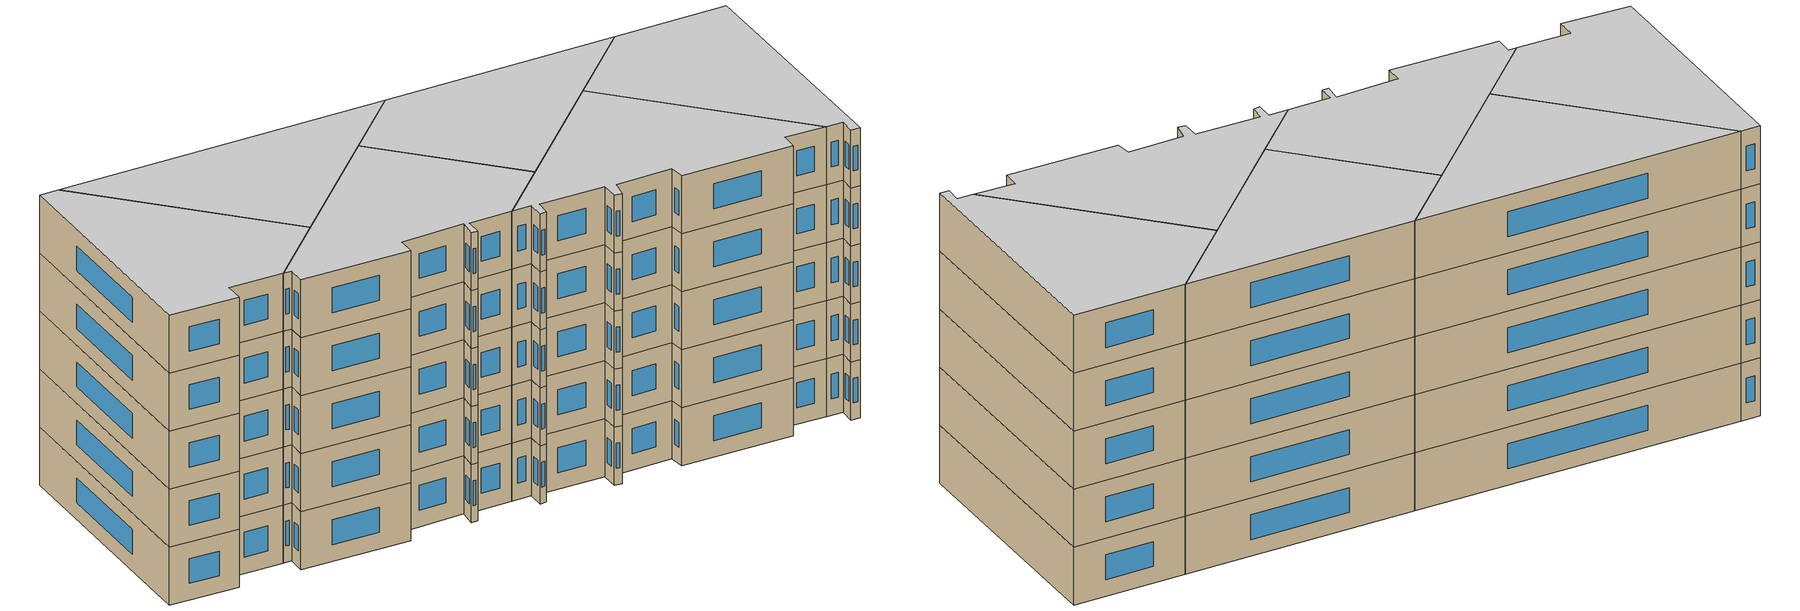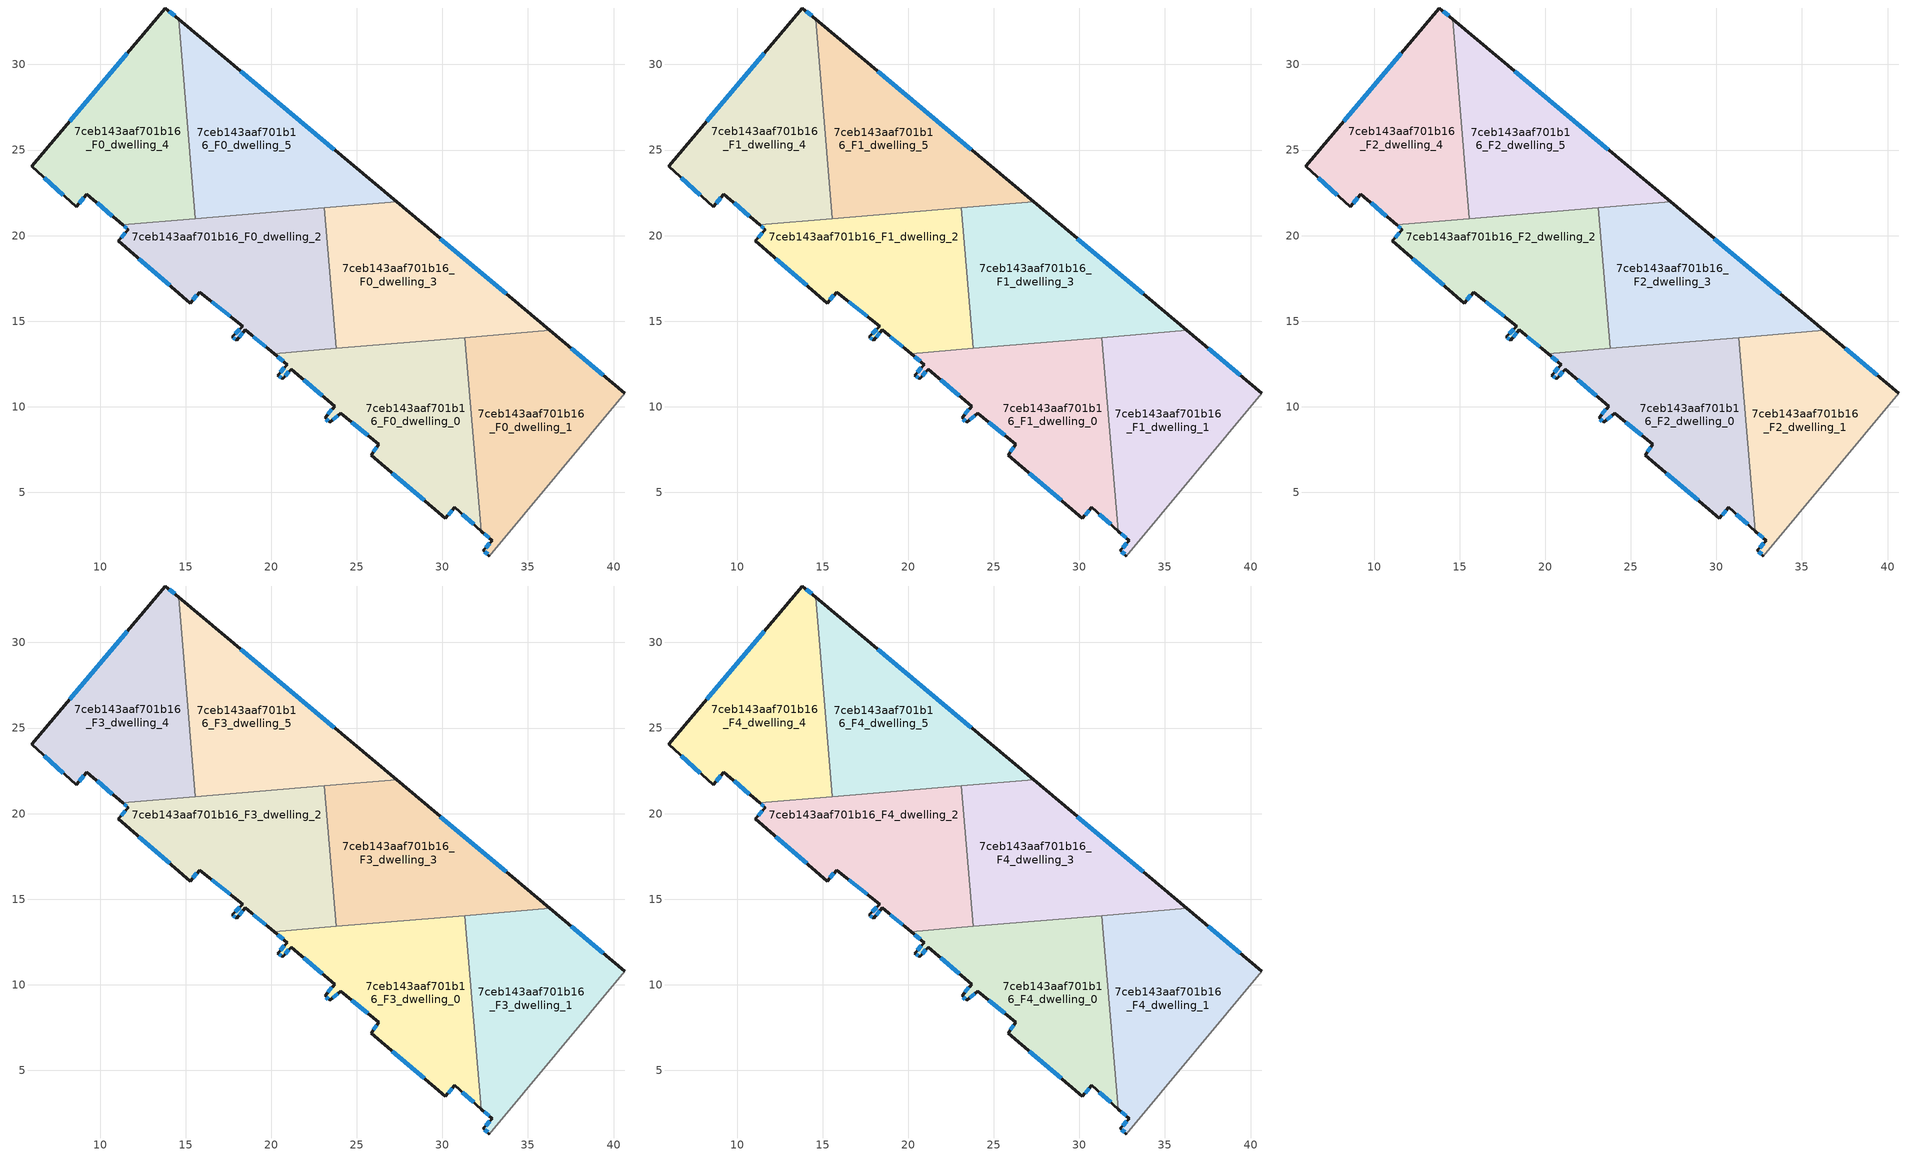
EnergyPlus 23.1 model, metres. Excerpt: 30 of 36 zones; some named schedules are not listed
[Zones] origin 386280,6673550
7ceb143aaf701b16_F0_dwelling_0
 floor ground (EU_floor_Construction): 31.32,14.05 32.27,2.75 30.73,4.13 30.17,3.5 25.85,7.18 26.27,7.82 24.07,9.62 23.42,9.09 23.15,9.36 23.7,10.04 21.18,12.19 20.68,11.65 20.37,11.84 20.93,12.47 20.16,13.1 z0
 wall outside (EU_wall_Construction): 20.16,13.1 20.93,12.47 20.37,11.84 20.68,11.65 21.18,12.19 23.7,10.04 23.15,9.36 23.42,9.09 24.07,9.62 26.27,7.82 25.85,7.18 30.17,3.5 30.73,4.13 32.27,2.75 z0:3
 wall to 7ceb143aaf701b16_F0_dwelling_1 (EU_wall_Construction): 32.27,2.75 31.32,14.05 z0:3
 wall to 7ceb143aaf701b16_F0_dwelling_3 (EU_wall_Construction): 31.32,14.05 23.8,13.41 z0:3
 wall to 7ceb143aaf701b16_F0_dwelling_2 (EU_wall_Construction): 23.8,13.41 20.16,13.1 z0:3
 window (EU_Window_Construction): 26.15,7.63 25.97,7.36 / 24.7,9.11 25.64,8.33 / 23.6,9.24 23.88,9.47 / 23.22,9.28 23.34,9.17 / 23.54,9.85 23.3,9.56 / 21.9,11.58 22.98,10.66 / 20.82,11.81 21.04,12.04 / 20.46,11.78 20.59,11.7 / 20.77,12.29 20.53,12.02 / 20.38,12.92 20.71,12.65 / 31.17,3.73 31.83,3.14 / 30.33,3.68 30.57,3.95 / 27.08,6.13 28.94,4.55 z0.86:2.14
7ceb143aaf701b16_F0_dwelling_1
 floor ground (EU_floor_Construction): 40.66,10.8 32.73,1.29 32.39,1.61 32.9,2.18 32.27,2.75 31.32,14.05 36.28,14.47 z0
 wall outside (EU_wall_Construction): 40.66,10.8 36.28,14.47 / 32.27,2.75 32.9,2.18 32.39,1.61 32.73,1.29 z0:3
 wall adiabatic (EU_wall_Construction): 32.73,1.29 40.66,10.8 z0:3
 wall to 7ceb143aaf701b16_F0_dwelling_3 (EU_wall_Construction): 36.28,14.47 31.32,14.05 z0:3
 window (EU_Window_Construction): 39.41,11.85 37.53,13.42 / 32.49,1.52 32.64,1.38 / 32.76,2.02 32.54,1.78 / 32.45,2.58 32.72,2.34 z0.86:2.14
7ceb143aaf701b16_F0_dwelling_2
 floor ground (EU_floor_Construction): 23.11,21.62 23.8,13.41 20.16,13.1 18.47,14.5 17.98,13.89 17.72,14.11 18.34,14.71 15.82,16.71 15.27,16.06 11.08,19.69 11.64,20.36 11.33,20.63 z0
 wall outside (EU_wall_Construction): 11.33,20.63 11.64,20.36 11.08,19.69 15.27,16.06 15.82,16.71 18.34,14.71 17.72,14.11 17.98,13.89 18.47,14.5 20.16,13.1 z0:3
 wall to 7ceb143aaf701b16_F0_dwelling_3 (EU_wall_Construction): 23.8,13.41 23.11,21.62 z0:3
 wall to 7ceb143aaf701b16_F0_dwelling_5 (EU_wall_Construction): 23.11,21.62 15.57,20.99 z0:3
 wall to 7ceb143aaf701b16_F0_dwelling_4 (EU_wall_Construction): 15.57,20.99 11.33,20.63 z0:3
 window (EU_Window_Construction): 16.54,16.14 17.62,15.28 / 15.42,16.25 15.66,16.52 / 12.27,18.65 14.07,17.1 / 11.48,20.17 11.24,19.88 / 11.42,20.55 11.55,20.44 / 18.95,14.1 19.68,13.5 / 18.12,14.07 18.33,14.33 / 17.79,14.05 17.91,13.96 / 18.16,14.54 17.9,14.28 z0.86:2.14
7ceb143aaf701b16_F0_dwelling_3
 floor ground (EU_floor_Construction): 36.28,14.47 23.8,13.41 23.11,21.62 27.32,21.98 z0
 wall outside (EU_wall_Construction): 36.28,14.47 27.32,21.98 z0:3
 wall to 7ceb143aaf701b16_F0_dwelling_5 (EU_wall_Construction): 27.32,21.98 23.11,21.62 z0:3
 window (EU_Window_Construction): 33.72,16.61 29.88,19.83 z0.86:2.14
7ceb143aaf701b16_F0_dwelling_4
 floor ground (EU_floor_Construction): 14.58,32.66 15.57,20.99 11.33,20.63 9.22,22.43 8.6,21.69 6.01,24.04 13.82,33.3 z0
 wall outside (EU_wall_Construction): 14.58,32.66 13.82,33.3 6.01,24.04 8.6,21.69 9.22,22.43 11.33,20.63 z0:3
 wall to 7ceb143aaf701b16_F0_dwelling_5 (EU_wall_Construction): 15.57,20.99 14.58,32.66 z0:3
 window (EU_Window_Construction): 14.36,32.84 14.04,33.12 / 9.82,21.92 10.72,21.14 / 8.78,21.9 9.04,22.22 / 6.75,23.37 7.86,22.36 / 11.58,30.66 8.24,26.69 z0.86:2.14
7ceb143aaf701b16_F0_dwelling_5
 floor ground (EU_floor_Construction): 27.32,21.98 15.57,20.99 14.58,32.66 z0
 wall outside (EU_wall_Construction): 27.32,21.98 14.58,32.66 z0:3
 window (EU_Window_Construction): 23.68,25.03 18.22,29.61 z0.86:2.14
7ceb143aaf701b16_F1_dwelling_0
 floor to 7ceb143aaf701b16_F0_dwelling_0 (EU_floor_Construction): 31.32,14.05 32.27,2.75 30.73,4.13 30.17,3.5 25.85,7.18 26.27,7.82 24.07,9.62 23.42,9.09 23.15,9.36 23.7,10.04 21.18,12.19 20.68,11.65 20.37,11.84 20.93,12.47 20.16,13.1 z3
 wall outside (EU_wall_Construction): 20.16,13.1 20.93,12.47 20.37,11.84 20.68,11.65 21.18,12.19 23.7,10.04 23.15,9.36 23.42,9.09 24.07,9.62 26.27,7.82 25.85,7.18 30.17,3.5 30.73,4.13 32.27,2.75 z3:6
 wall to 7ceb143aaf701b16_F1_dwelling_1 (EU_wall_Construction): 32.27,2.75 31.32,14.05 z3:6
 wall to 7ceb143aaf701b16_F1_dwelling_3 (EU_wall_Construction): 31.32,14.05 23.8,13.41 z3:6
 wall to 7ceb143aaf701b16_F1_dwelling_2 (EU_wall_Construction): 23.8,13.41 20.16,13.1 z3:6
 window (EU_Window_Construction): 26.15,7.63 25.97,7.36 / 24.7,9.11 25.64,8.33 / 23.6,9.24 23.88,9.47 / 23.22,9.28 23.34,9.17 / 23.54,9.85 23.3,9.56 / 21.9,11.58 22.98,10.66 / 20.82,11.81 21.04,12.04 / 20.46,11.78 20.59,11.7 / 20.77,12.29 20.53,12.02 / 20.38,12.92 20.71,12.65 / 31.17,3.73 31.83,3.14 / 30.33,3.68 30.57,3.95 / 27.08,6.13 28.94,4.55 z3.86:5.14
7ceb143aaf701b16_F1_dwelling_1
 floor to 7ceb143aaf701b16_F0_dwelling_1 (EU_floor_Construction): 40.66,10.8 32.73,1.29 32.39,1.61 32.9,2.18 32.27,2.75 31.32,14.05 36.28,14.47 z3
 wall outside (EU_wall_Construction): 40.66,10.8 36.28,14.47 / 32.27,2.75 32.9,2.18 32.39,1.61 32.73,1.29 z3:6
 wall adiabatic (EU_wall_Construction): 32.73,1.29 40.66,10.8 z3:6
 wall to 7ceb143aaf701b16_F1_dwelling_3 (EU_wall_Construction): 36.28,14.47 31.32,14.05 z3:6
 window (EU_Window_Construction): 39.41,11.85 37.53,13.42 / 32.49,1.52 32.64,1.38 / 32.76,2.02 32.54,1.78 / 32.45,2.58 32.72,2.34 z3.86:5.14
7ceb143aaf701b16_F1_dwelling_2
 floor to 7ceb143aaf701b16_F0_dwelling_2 (EU_floor_Construction): 23.11,21.62 23.8,13.41 20.16,13.1 18.47,14.5 17.98,13.89 17.72,14.11 18.34,14.71 15.82,16.71 15.27,16.06 11.08,19.69 11.64,20.36 11.33,20.63 z3
 wall outside (EU_wall_Construction): 11.33,20.63 11.64,20.36 11.08,19.69 15.27,16.06 15.82,16.71 18.34,14.71 17.72,14.11 17.98,13.89 18.47,14.5 20.16,13.1 z3:6
 wall to 7ceb143aaf701b16_F1_dwelling_3 (EU_wall_Construction): 23.8,13.41 23.11,21.62 z3:6
 wall to 7ceb143aaf701b16_F1_dwelling_5 (EU_wall_Construction): 23.11,21.62 15.57,20.99 z3:6
 wall to 7ceb143aaf701b16_F1_dwelling_4 (EU_wall_Construction): 15.57,20.99 11.33,20.63 z3:6
 window (EU_Window_Construction): 16.54,16.14 17.62,15.28 / 15.42,16.25 15.66,16.52 / 12.27,18.65 14.07,17.1 / 11.48,20.17 11.24,19.88 / 11.42,20.55 11.55,20.44 / 18.95,14.1 19.68,13.5 / 18.12,14.07 18.33,14.33 / 17.79,14.05 17.91,13.96 / 18.16,14.54 17.9,14.28 z3.86:5.14
7ceb143aaf701b16_F1_dwelling_3
 floor to 7ceb143aaf701b16_F0_dwelling_3 (EU_floor_Construction): 36.28,14.47 23.8,13.41 23.11,21.62 27.32,21.98 z3
 wall outside (EU_wall_Construction): 36.28,14.47 27.32,21.98 z3:6
 wall to 7ceb143aaf701b16_F1_dwelling_5 (EU_wall_Construction): 27.32,21.98 23.11,21.62 z3:6
 window (EU_Window_Construction): 33.72,16.61 29.88,19.83 z3.86:5.14
7ceb143aaf701b16_F1_dwelling_4
 floor to 7ceb143aaf701b16_F0_dwelling_4 (EU_floor_Construction): 14.58,32.66 15.57,20.99 11.33,20.63 9.22,22.43 8.6,21.69 6.01,24.04 13.82,33.3 z3
 wall outside (EU_wall_Construction): 14.58,32.66 13.82,33.3 6.01,24.04 8.6,21.69 9.22,22.43 11.33,20.63 z3:6
 wall to 7ceb143aaf701b16_F1_dwelling_5 (EU_wall_Construction): 15.57,20.99 14.58,32.66 z3:6
 window (EU_Window_Construction): 14.36,32.84 14.04,33.12 / 9.82,21.92 10.72,21.14 / 8.78,21.9 9.04,22.22 / 6.75,23.37 7.86,22.36 / 11.58,30.66 8.24,26.69 z3.86:5.14
7ceb143aaf701b16_F1_dwelling_5
 floor to 7ceb143aaf701b16_F0_dwelling_5 (EU_floor_Construction): 27.32,21.98 15.57,20.99 14.58,32.66 z3
 wall outside (EU_wall_Construction): 27.32,21.98 14.58,32.66 z3:6
 window (EU_Window_Construction): 23.68,25.03 18.22,29.61 z3.86:5.14
7ceb143aaf701b16_F2_dwelling_0
 floor to 7ceb143aaf701b16_F1_dwelling_0 (EU_floor_Construction): 31.32,14.05 32.27,2.75 30.73,4.13 30.17,3.5 25.85,7.18 26.27,7.82 24.07,9.62 23.42,9.09 23.15,9.36 23.7,10.04 21.18,12.19 20.68,11.65 20.37,11.84 20.93,12.47 20.16,13.1 z6
 wall outside (EU_wall_Construction): 20.16,13.1 20.93,12.47 20.37,11.84 20.68,11.65 21.18,12.19 23.7,10.04 23.15,9.36 23.42,9.09 24.07,9.62 26.27,7.82 25.85,7.18 30.17,3.5 30.73,4.13 32.27,2.75 z6:9
 wall to 7ceb143aaf701b16_F2_dwelling_1 (EU_wall_Construction): 32.27,2.75 31.32,14.05 z6:9
 wall to 7ceb143aaf701b16_F2_dwelling_3 (EU_wall_Construction): 31.32,14.05 23.8,13.41 z6:9
 wall to 7ceb143aaf701b16_F2_dwelling_2 (EU_wall_Construction): 23.8,13.41 20.16,13.1 z6:9
 window (EU_Window_Construction): 26.15,7.63 25.97,7.36 / 24.7,9.11 25.64,8.33 / 23.6,9.24 23.88,9.47 / 23.22,9.28 23.34,9.17 / 23.54,9.85 23.3,9.56 / 21.9,11.58 22.98,10.66 / 20.82,11.81 21.04,12.04 / 20.46,11.78 20.59,11.7 / 20.77,12.29 20.53,12.02 / 20.38,12.92 20.71,12.65 / 31.17,3.73 31.83,3.14 / 30.33,3.68 30.57,3.95 / 27.08,6.13 28.94,4.55 z6.86:8.14
7ceb143aaf701b16_F2_dwelling_1
 floor to 7ceb143aaf701b16_F1_dwelling_1 (EU_floor_Construction): 40.66,10.8 32.73,1.29 32.39,1.61 32.9,2.18 32.27,2.75 31.32,14.05 36.28,14.47 z6
 wall outside (EU_wall_Construction): 40.66,10.8 36.28,14.47 / 32.27,2.75 32.9,2.18 32.39,1.61 32.73,1.29 z6:9
 wall adiabatic (EU_wall_Construction): 32.73,1.29 40.66,10.8 z6:9
 wall to 7ceb143aaf701b16_F2_dwelling_3 (EU_wall_Construction): 36.28,14.47 31.32,14.05 z6:9
 window (EU_Window_Construction): 39.41,11.85 37.53,13.42 / 32.49,1.52 32.64,1.38 / 32.76,2.02 32.54,1.78 / 32.45,2.58 32.72,2.34 z6.86:8.14
7ceb143aaf701b16_F2_dwelling_2
 floor to 7ceb143aaf701b16_F1_dwelling_2 (EU_floor_Construction): 23.11,21.62 23.8,13.41 20.16,13.1 18.47,14.5 17.98,13.89 17.72,14.11 18.34,14.71 15.82,16.71 15.27,16.06 11.08,19.69 11.64,20.36 11.33,20.63 z6
 wall outside (EU_wall_Construction): 11.33,20.63 11.64,20.36 11.08,19.69 15.27,16.06 15.82,16.71 18.34,14.71 17.72,14.11 17.98,13.89 18.47,14.5 20.16,13.1 z6:9
 wall to 7ceb143aaf701b16_F2_dwelling_3 (EU_wall_Construction): 23.8,13.41 23.11,21.62 z6:9
 wall to 7ceb143aaf701b16_F2_dwelling_5 (EU_wall_Construction): 23.11,21.62 15.57,20.99 z6:9
 wall to 7ceb143aaf701b16_F2_dwelling_4 (EU_wall_Construction): 15.57,20.99 11.33,20.63 z6:9
 window (EU_Window_Construction): 16.54,16.14 17.62,15.28 / 15.42,16.25 15.66,16.52 / 12.27,18.65 14.07,17.1 / 11.48,20.17 11.24,19.88 / 11.42,20.55 11.55,20.44 / 18.95,14.1 19.68,13.5 / 18.12,14.07 18.33,14.33 / 17.79,14.05 17.91,13.96 / 18.16,14.54 17.9,14.28 z6.86:8.14
7ceb143aaf701b16_F2_dwelling_3
 floor to 7ceb143aaf701b16_F1_dwelling_3 (EU_floor_Construction): 36.28,14.47 23.8,13.41 23.11,21.62 27.32,21.98 z6
 wall outside (EU_wall_Construction): 36.28,14.47 27.32,21.98 z6:9
 wall to 7ceb143aaf701b16_F2_dwelling_5 (EU_wall_Construction): 27.32,21.98 23.11,21.62 z6:9
 window (EU_Window_Construction): 33.72,16.61 29.88,19.83 z6.86:8.14
7ceb143aaf701b16_F2_dwelling_4
 floor to 7ceb143aaf701b16_F1_dwelling_4 (EU_floor_Construction): 14.58,32.66 15.57,20.99 11.33,20.63 9.22,22.43 8.6,21.69 6.01,24.04 13.82,33.3 z6
 wall outside (EU_wall_Construction): 14.58,32.66 13.82,33.3 6.01,24.04 8.6,21.69 9.22,22.43 11.33,20.63 z6:9
 wall to 7ceb143aaf701b16_F2_dwelling_5 (EU_wall_Construction): 15.57,20.99 14.58,32.66 z6:9
 window (EU_Window_Construction): 14.36,32.84 14.04,33.12 / 9.82,21.92 10.72,21.14 / 8.78,21.9 9.04,22.22 / 6.75,23.37 7.86,22.36 / 11.58,30.66 8.24,26.69 z6.86:8.14
7ceb143aaf701b16_F2_dwelling_5
 floor to 7ceb143aaf701b16_F1_dwelling_5 (EU_floor_Construction): 27.32,21.98 15.57,20.99 14.58,32.66 z6
 wall outside (EU_wall_Construction): 27.32,21.98 14.58,32.66 z6:9
 window (EU_Window_Construction): 23.68,25.03 18.22,29.61 z6.86:8.14
7ceb143aaf701b16_F3_dwelling_0
 floor to 7ceb143aaf701b16_F2_dwelling_0 (EU_floor_Construction): 31.32,14.05 32.27,2.75 30.73,4.13 30.17,3.5 25.85,7.18 26.27,7.82 24.07,9.62 23.42,9.09 23.15,9.36 23.7,10.04 21.18,12.19 20.68,11.65 20.37,11.84 20.93,12.47 20.16,13.1 z9
 wall outside (EU_wall_Construction): 20.16,13.1 20.93,12.47 20.37,11.84 20.68,11.65 21.18,12.19 23.7,10.04 23.15,9.36 23.42,9.09 24.07,9.62 26.27,7.82 25.85,7.18 30.17,3.5 30.73,4.13 32.27,2.75 z9:12
 wall to 7ceb143aaf701b16_F3_dwelling_1 (EU_wall_Construction): 32.27,2.75 31.32,14.05 z9:12
 wall to 7ceb143aaf701b16_F3_dwelling_3 (EU_wall_Construction): 31.32,14.05 23.8,13.41 z9:12
 wall to 7ceb143aaf701b16_F3_dwelling_2 (EU_wall_Construction): 23.8,13.41 20.16,13.1 z9:12
 window (EU_Window_Construction): 26.15,7.63 25.97,7.36 / 24.7,9.11 25.64,8.33 / 23.6,9.24 23.88,9.47 / 23.22,9.28 23.34,9.17 / 23.54,9.85 23.3,9.56 / 21.9,11.58 22.98,10.66 / 20.82,11.81 21.04,12.04 / 20.46,11.78 20.59,11.7 / 20.77,12.29 20.53,12.02 / 20.38,12.92 20.71,12.65 / 31.17,3.73 31.83,3.14 / 30.33,3.68 30.57,3.95 / 27.08,6.13 28.94,4.55 z9.86:11.14
7ceb143aaf701b16_F3_dwelling_1
 floor to 7ceb143aaf701b16_F2_dwelling_1 (EU_floor_Construction): 40.66,10.8 32.73,1.29 32.39,1.61 32.9,2.18 32.27,2.75 31.32,14.05 36.28,14.47 z9
 wall outside (EU_wall_Construction): 40.66,10.8 36.28,14.47 / 32.27,2.75 32.9,2.18 32.39,1.61 32.73,1.29 z9:12
 wall adiabatic (EU_wall_Construction): 32.73,1.29 40.66,10.8 z9:12
 wall to 7ceb143aaf701b16_F3_dwelling_3 (EU_wall_Construction): 36.28,14.47 31.32,14.05 z9:12
 window (EU_Window_Construction): 39.41,11.85 37.53,13.42 / 32.49,1.52 32.64,1.38 / 32.76,2.02 32.54,1.78 / 32.45,2.58 32.72,2.34 z9.86:11.14
7ceb143aaf701b16_F3_dwelling_2
 floor to 7ceb143aaf701b16_F2_dwelling_2 (EU_floor_Construction): 23.11,21.62 23.8,13.41 20.16,13.1 18.47,14.5 17.98,13.89 17.72,14.11 18.34,14.71 15.82,16.71 15.27,16.06 11.08,19.69 11.64,20.36 11.33,20.63 z9
 wall outside (EU_wall_Construction): 11.33,20.63 11.64,20.36 11.08,19.69 15.27,16.06 15.82,16.71 18.34,14.71 17.72,14.11 17.98,13.89 18.47,14.5 20.16,13.1 z9:12
 wall to 7ceb143aaf701b16_F3_dwelling_3 (EU_wall_Construction): 23.8,13.41 23.11,21.62 z9:12
 wall to 7ceb143aaf701b16_F3_dwelling_5 (EU_wall_Construction): 23.11,21.62 15.57,20.99 z9:12
 wall to 7ceb143aaf701b16_F3_dwelling_4 (EU_wall_Construction): 15.57,20.99 11.33,20.63 z9:12
 window (EU_Window_Construction): 16.54,16.14 17.62,15.28 / 15.42,16.25 15.66,16.52 / 12.27,18.65 14.07,17.1 / 11.48,20.17 11.24,19.88 / 11.42,20.55 11.55,20.44 / 18.95,14.1 19.68,13.5 / 18.12,14.07 18.33,14.33 / 17.79,14.05 17.91,13.96 / 18.16,14.54 17.9,14.28 z9.86:11.14
7ceb143aaf701b16_F3_dwelling_3
 floor to 7ceb143aaf701b16_F2_dwelling_3 (EU_floor_Construction): 36.28,14.47 23.8,13.41 23.11,21.62 27.32,21.98 z9
 wall outside (EU_wall_Construction): 36.28,14.47 27.32,21.98 z9:12
 wall to 7ceb143aaf701b16_F3_dwelling_5 (EU_wall_Construction): 27.32,21.98 23.11,21.62 z9:12
 window (EU_Window_Construction): 33.72,16.61 29.88,19.83 z9.86:11.14
7ceb143aaf701b16_F3_dwelling_4
 floor to 7ceb143aaf701b16_F2_dwelling_4 (EU_floor_Construction): 14.58,32.66 15.57,20.99 11.33,20.63 9.22,22.43 8.6,21.69 6.01,24.04 13.82,33.3 z9
 wall outside (EU_wall_Construction): 14.58,32.66 13.82,33.3 6.01,24.04 8.6,21.69 9.22,22.43 11.33,20.63 z9:12
 wall to 7ceb143aaf701b16_F3_dwelling_5 (EU_wall_Construction): 15.57,20.99 14.58,32.66 z9:12
 window (EU_Window_Construction): 14.36,32.84 14.04,33.12 / 9.82,21.92 10.72,21.14 / 8.78,21.9 9.04,22.22 / 6.75,23.37 7.86,22.36 / 11.58,30.66 8.24,26.69 z9.86:11.14
7ceb143aaf701b16_F3_dwelling_5
 floor to 7ceb143aaf701b16_F2_dwelling_5 (EU_floor_Construction): 27.32,21.98 15.57,20.99 14.58,32.66 z9
 wall outside (EU_wall_Construction): 27.32,21.98 14.58,32.66 z9:12
 window (EU_Window_Construction): 23.68,25.03 18.22,29.61 z9.86:11.14
7ceb143aaf701b16_F4_dwelling_0
 floor to 7ceb143aaf701b16_F3_dwelling_0 (EU_floor_Construction): 31.32,14.05 32.27,2.75 30.73,4.13 30.17,3.5 25.85,7.18 26.27,7.82 24.07,9.62 23.42,9.09 23.15,9.36 23.7,10.04 21.18,12.19 20.68,11.65 20.37,11.84 20.93,12.47 20.16,13.1 z12
 wall outside (EU_wall_Construction): 20.16,13.1 20.93,12.47 20.37,11.84 20.68,11.65 21.18,12.19 23.7,10.04 23.15,9.36 23.42,9.09 24.07,9.62 26.27,7.82 25.85,7.18 30.17,3.5 30.73,4.13 32.27,2.75 z12:15
 wall to 7ceb143aaf701b16_F4_dwelling_1 (EU_wall_Construction): 32.27,2.75 31.32,14.05 z12:15
 wall to 7ceb143aaf701b16_F4_dwelling_3 (EU_wall_Construction): 31.32,14.05 23.8,13.41 z12:15
 wall to 7ceb143aaf701b16_F4_dwelling_2 (EU_wall_Construction): 23.8,13.41 20.16,13.1 z12:15
 window (EU_Window_Construction): 26.15,7.63 25.97,7.36 / 24.7,9.11 25.64,8.33 / 23.6,9.24 23.88,9.47 / 23.22,9.28 23.34,9.17 / 23.54,9.85 23.3,9.56 / 21.9,11.58 22.98,10.66 / 20.82,11.81 21.04,12.04 / 20.46,11.78 20.59,11.7 / 20.77,12.29 20.53,12.02 / 20.38,12.92 20.71,12.65 / 31.17,3.73 31.83,3.14 / 30.33,3.68 30.57,3.95 / 27.08,6.13 28.94,4.55 z12.86:14.14
 ceiling to 7ceb143aaf701b16_F5_dwelling_0 (EU_floor_Construction): 32.27,2.75 31.32,14.05 20.16,13.1 20.93,12.47 20.37,11.84 20.68,11.65 21.18,12.19 23.7,10.04 23.15,9.36 23.42,9.09 24.07,9.62 26.27,7.82 25.85,7.18 30.17,3.5 30.73,4.13 z15
7ceb143aaf701b16_F4_dwelling_1
 floor to 7ceb143aaf701b16_F3_dwelling_1 (EU_floor_Construction): 40.66,10.8 32.73,1.29 32.39,1.61 32.9,2.18 32.27,2.75 31.32,14.05 36.28,14.47 z12
 wall outside (EU_wall_Construction): 40.66,10.8 36.28,14.47 / 32.27,2.75 32.9,2.18 32.39,1.61 32.73,1.29 z12:15
 wall adiabatic (EU_wall_Construction): 32.73,1.29 40.66,10.8 z12:15
 wall to 7ceb143aaf701b16_F4_dwelling_3 (EU_wall_Construction): 36.28,14.47 31.32,14.05 z12:15
 window (EU_Window_Construction): 39.41,11.85 37.53,13.42 / 32.49,1.52 32.64,1.38 / 32.76,2.02 32.54,1.78 / 32.45,2.58 32.72,2.34 z12.86:14.14
 ceiling to 7ceb143aaf701b16_F5_dwelling_1 (EU_floor_Construction): 32.9,2.18 32.39,1.61 32.73,1.29 40.66,10.8 36.28,14.47 31.32,14.05 32.27,2.75 z15
7ceb143aaf701b16_F4_dwelling_2
 floor to 7ceb143aaf701b16_F3_dwelling_2 (EU_floor_Construction): 23.11,21.62 23.8,13.41 20.16,13.1 18.47,14.5 17.98,13.89 17.72,14.11 18.34,14.71 15.82,16.71 15.27,16.06 11.08,19.69 11.64,20.36 11.33,20.63 z12
 wall outside (EU_wall_Construction): 11.33,20.63 11.64,20.36 11.08,19.69 15.27,16.06 15.82,16.71 18.34,14.71 17.72,14.11 17.98,13.89 18.47,14.5 20.16,13.1 z12:15
 wall to 7ceb143aaf701b16_F4_dwelling_3 (EU_wall_Construction): 23.8,13.41 23.11,21.62 z12:15
 wall to 7ceb143aaf701b16_F4_dwelling_5 (EU_wall_Construction): 23.11,21.62 15.57,20.99 z12:15
 wall to 7ceb143aaf701b16_F4_dwelling_4 (EU_wall_Construction): 15.57,20.99 11.33,20.63 z12:15
 window (EU_Window_Construction): 16.54,16.14 17.62,15.28 / 15.42,16.25 15.66,16.52 / 12.27,18.65 14.07,17.1 / 11.48,20.17 11.24,19.88 / 11.42,20.55 11.55,20.44 / 18.95,14.1 19.68,13.5 / 18.12,14.07 18.33,14.33 / 17.79,14.05 17.91,13.96 / 18.16,14.54 17.9,14.28 z12.86:14.14
 ceiling to 7ceb143aaf701b16_F5_dwelling_2 (EU_floor_Construction): 23.8,13.41 23.11,21.62 11.33,20.63 11.64,20.36 11.08,19.69 15.27,16.06 15.82,16.71 18.34,14.71 17.72,14.11 17.98,13.89 18.47,14.5 20.16,13.1 z15
7ceb143aaf701b16_F4_dwelling_3
 floor to 7ceb143aaf701b16_F3_dwelling_3 (EU_floor_Construction): 36.28,14.47 23.8,13.41 23.11,21.62 27.32,21.98 z12
 wall outside (EU_wall_Construction): 36.28,14.47 27.32,21.98 z12:15
 wall to 7ceb143aaf701b16_F4_dwelling_5 (EU_wall_Construction): 27.32,21.98 23.11,21.62 z12:15
 window (EU_Window_Construction): 33.72,16.61 29.88,19.83 z12.86:14.14
 ceiling to 7ceb143aaf701b16_F5_dwelling_3 (EU_floor_Construction): 36.28,14.47 27.32,21.98 23.11,21.62 23.8,13.41 z15
7ceb143aaf701b16_F4_dwelling_4
 floor to 7ceb143aaf701b16_F3_dwelling_4 (EU_floor_Construction): 14.58,32.66 15.57,20.99 11.33,20.63 9.22,22.43 8.6,21.69 6.01,24.04 13.82,33.3 z12
 wall outside (EU_wall_Construction): 14.58,32.66 13.82,33.3 6.01,24.04 8.6,21.69 9.22,22.43 11.33,20.63 z12:15
 wall to 7ceb143aaf701b16_F4_dwelling_5 (EU_wall_Construction): 15.57,20.99 14.58,32.66 z12:15
 window (EU_Window_Construction): 14.36,32.84 14.04,33.12 / 9.82,21.92 10.72,21.14 / 8.78,21.9 9.04,22.22 / 6.75,23.37 7.86,22.36 / 11.58,30.66 8.24,26.69 z12.86:14.14
 ceiling to 7ceb143aaf701b16_F5_dwelling_4 (EU_floor_Construction): 15.57,20.99 14.58,32.66 13.82,33.3 6.01,24.04 8.6,21.69 9.22,22.43 11.33,20.63 z15
7ceb143aaf701b16_F4_dwelling_5
 floor to 7ceb143aaf701b16_F3_dwelling_5 (EU_floor_Construction): 27.32,21.98 15.57,20.99 14.58,32.66 z12
 wall outside (EU_wall_Construction): 27.32,21.98 14.58,32.66 z12:15
 window (EU_Window_Construction): 23.68,25.03 18.22,29.61 z12.86:14.14
 ceiling to 7ceb143aaf701b16_F5_dwelling_5 (EU_floor_Construction): 27.32,21.98 14.58,32.66 15.57,20.99 z15
[Building]
EU S2 Campaign: North Axis=0; Terrain=City; Solar Distribution=FullExterior
[Site:Location]
Helsinki-Vantaa.AP: Latitude=60.317; Longitude=24.963; Time Zone=2; Elevation=54.6
[SizingPeriod:WeatherFileDays]
AnnualSizingPeriod: Begin Month=1; Begin Day of Month=1; End Month=12; End Day of Month=31; Day of Week for Start Day=Monday; Use Weather File Daylight Saving Period=No; Use Weather File Rain and Snow Indicators=No
[MATERIAL]
EU_InternalMass_Material: Roughness=MediumRough; Thickness=0.1; Conductivity=1; Density=1800; Specific Heat=900; Thermal Absorptance=0.9; Solar Absorptance=0.7; Visible Absorptance=0.7
[MATERIAL:NOMASS] Roughness=MediumRough; Thermal Absorptance=0.9; Solar Absorptance=0.7; Visible Absorptance=0.7
Name | Thermal Resistance
EU_wall_NoMass | 1.10183
EU_floor_NoMass | 1.70606
[WINDOWMATERIAL:SIMPLEGLAZINGSYSTEM]
EU_Window_SimpleGlazing: UFactor=3.11035; Solar Heat Gain Coefficient=0.8; Visible Transmittance=0.8
[CONSTRUCTION]
EU_wall_Construction: EU_wall_NoMass
EU_floor_Construction: EU_floor_NoMass
EU_Window_Construction: EU_Window_SimpleGlazing
EU_InternalMass_Construction: EU_InternalMass_Material
[ZONE] Type=1; Multiplier=1; Ceiling Height=autocalculate; Floor Area=autocalculate; Part of Total Floor Area=Yes
Name | Volume
7ceb143aaf701b16_F0_dwelling_0; 7ceb143aaf701b16_F1_dwelling_0; 7ceb143aaf701b16_F2_dwelling_0; 7ceb143aaf701b16_F3_dwelling_0; 7ceb143aaf701b16_F4_dwelling_0 | 207.164
7ceb143aaf701b16_F0_dwelling_1; 7ceb143aaf701b16_F1_dwelling_1; 7ceb143aaf701b16_F2_dwelling_1; 7ceb143aaf701b16_F3_dwelling_1; 7ceb143aaf701b16_F4_dwelling_1 | 207.166
7ceb143aaf701b16_F0_dwelling_2; 7ceb143aaf701b16_F1_dwelling_2; 7ceb143aaf701b16_F2_dwelling_2; 7ceb143aaf701b16_F3_dwelling_2; 7ceb143aaf701b16_F4_dwelling_2 | 207.205
7ceb143aaf701b16_F0_dwelling_3; 7ceb143aaf701b16_F1_dwelling_3; 7ceb143aaf701b16_F2_dwelling_3; 7ceb143aaf701b16_F3_dwelling_3; 7ceb143aaf701b16_F4_dwelling_3 | 207.188
7ceb143aaf701b16_F0_dwelling_4; 7ceb143aaf701b16_F1_dwelling_4; 7ceb143aaf701b16_F2_dwelling_4; 7ceb143aaf701b16_F3_dwelling_4; 7ceb143aaf701b16_F4_dwelling_4 | 207.168
7ceb143aaf701b16_F0_dwelling_5; 7ceb143aaf701b16_F1_dwelling_5; 7ceb143aaf701b16_F2_dwelling_5; 7ceb143aaf701b16_F3_dwelling_5; 7ceb143aaf701b16_F4_dwelling_5 | 207.1875
[INTERNALMASS] Construction=EU_InternalMass_Construction
Name | Zone or ZoneList | Surface Area
7ceb143aaf701b16_F0_dwelling_0_EU_InternalMass | 7ceb143aaf701b16_F0_dwelling_0 | 69.0553
7ceb143aaf701b16_F0_dwelling_1_EU_InternalMass | 7ceb143aaf701b16_F0_dwelling_1 | 69.0554
7ceb143aaf701b16_F0_dwelling_2_EU_InternalMass | 7ceb143aaf701b16_F0_dwelling_2 | 69.0686
7ceb143aaf701b16_F0_dwelling_3_EU_InternalMass | 7ceb143aaf701b16_F0_dwelling_3 | 69.0628
7ceb143aaf701b16_F0_dwelling_4_EU_InternalMass | 7ceb143aaf701b16_F0_dwelling_4 | 69.0558
7ceb143aaf701b16_F0_dwelling_5_EU_InternalMass | 7ceb143aaf701b16_F0_dwelling_5 | 69.0625
7ceb143aaf701b16_F1_dwelling_0_EU_InternalMass | 7ceb143aaf701b16_F1_dwelling_0 | 69.0553
7ceb143aaf701b16_F1_dwelling_1_EU_InternalMass | 7ceb143aaf701b16_F1_dwelling_1 | 69.0554
7ceb143aaf701b16_F1_dwelling_2_EU_InternalMass | 7ceb143aaf701b16_F1_dwelling_2 | 69.0686
7ceb143aaf701b16_F1_dwelling_3_EU_InternalMass | 7ceb143aaf701b16_F1_dwelling_3 | 69.0628
7ceb143aaf701b16_F1_dwelling_4_EU_InternalMass | 7ceb143aaf701b16_F1_dwelling_4 | 69.0558
7ceb143aaf701b16_F1_dwelling_5_EU_InternalMass | 7ceb143aaf701b16_F1_dwelling_5 | 69.0625
7ceb143aaf701b16_F2_dwelling_0_EU_InternalMass | 7ceb143aaf701b16_F2_dwelling_0 | 69.0553
7ceb143aaf701b16_F2_dwelling_1_EU_InternalMass | 7ceb143aaf701b16_F2_dwelling_1 | 69.0554
7ceb143aaf701b16_F2_dwelling_2_EU_InternalMass | 7ceb143aaf701b16_F2_dwelling_2 | 69.0686
7ceb143aaf701b16_F2_dwelling_3_EU_InternalMass | 7ceb143aaf701b16_F2_dwelling_3 | 69.0628
7ceb143aaf701b16_F2_dwelling_4_EU_InternalMass | 7ceb143aaf701b16_F2_dwelling_4 | 69.0558
7ceb143aaf701b16_F2_dwelling_5_EU_InternalMass | 7ceb143aaf701b16_F2_dwelling_5 | 69.0625
7ceb143aaf701b16_F3_dwelling_0_EU_InternalMass | 7ceb143aaf701b16_F3_dwelling_0 | 69.0553
7ceb143aaf701b16_F3_dwelling_1_EU_InternalMass | 7ceb143aaf701b16_F3_dwelling_1 | 69.0554
7ceb143aaf701b16_F3_dwelling_2_EU_InternalMass | 7ceb143aaf701b16_F3_dwelling_2 | 69.0686
7ceb143aaf701b16_F3_dwelling_3_EU_InternalMass | 7ceb143aaf701b16_F3_dwelling_3 | 69.0628
7ceb143aaf701b16_F3_dwelling_4_EU_InternalMass | 7ceb143aaf701b16_F3_dwelling_4 | 69.0558
7ceb143aaf701b16_F3_dwelling_5_EU_InternalMass | 7ceb143aaf701b16_F3_dwelling_5 | 69.0625
7ceb143aaf701b16_F4_dwelling_0_EU_InternalMass | 7ceb143aaf701b16_F4_dwelling_0 | 69.0553
7ceb143aaf701b16_F4_dwelling_1_EU_InternalMass | 7ceb143aaf701b16_F4_dwelling_1 | 69.0554
7ceb143aaf701b16_F4_dwelling_2_EU_InternalMass | 7ceb143aaf701b16_F4_dwelling_2 | 69.0686
7ceb143aaf701b16_F4_dwelling_3_EU_InternalMass | 7ceb143aaf701b16_F4_dwelling_3 | 69.0628
7ceb143aaf701b16_F4_dwelling_4_EU_InternalMass | 7ceb143aaf701b16_F4_dwelling_4 | 69.0558
7ceb143aaf701b16_F4_dwelling_5_EU_InternalMass | 7ceb143aaf701b16_F4_dwelling_5 | 69.0625
[OTHEREQUIPMENT] Fuel Type=Electricity; Design Level Calculation Method=Watts/Area; Power per Zone Floor Area=1; Fraction Latent=0; Fraction Radiant=0; Fraction Lost=0; Carbon Dioxide Generation Rate=0; EndUse Subcategory=EU_Step8_InternalGains
Name | Zone or ZoneList or Space or SpaceList | Schedule
EU_Step8_InternalGain_7ceb143aaf701b16_F0_dwelling_0_f000 | 7ceb143aaf701b16_F0_dwelling_0 | EU_Step8_GainSchedule_7ceb143aaf701b16_F0_dwelling_0_f000
EU_Step8_InternalGain_7ceb143aaf701b16_F0_dwelling_1_f000 | 7ceb143aaf701b16_F0_dwelling_1 | EU_Step8_GainSchedule_7ceb143aaf701b16_F0_dwelling_1_f000
EU_Step8_InternalGain_7ceb143aaf701b16_F0_dwelling_2_f000 | 7ceb143aaf701b16_F0_dwelling_2 | EU_Step8_GainSchedule_7ceb143aaf701b16_F0_dwelling_2_f000
EU_Step8_InternalGain_7ceb143aaf701b16_F0_dwelling_3_f000 | 7ceb143aaf701b16_F0_dwelling_3 | EU_Step8_GainSchedule_7ceb143aaf701b16_F0_dwelling_3_f000
EU_Step8_InternalGain_7ceb143aaf701b16_F0_dwelling_4_f000 | 7ceb143aaf701b16_F0_dwelling_4 | EU_Step8_GainSchedule_7ceb143aaf701b16_F0_dwelling_4_f000
EU_Step8_InternalGain_7ceb143aaf701b16_F0_dwelling_5_f000 | 7ceb143aaf701b16_F0_dwelling_5 | EU_Step8_GainSchedule_7ceb143aaf701b16_F0_dwelling_5_f000
EU_Step8_InternalGain_7ceb143aaf701b16_F1_dwelling_0_f000 | 7ceb143aaf701b16_F1_dwelling_0 | EU_Step8_GainSchedule_7ceb143aaf701b16_F1_dwelling_0_f000
EU_Step8_InternalGain_7ceb143aaf701b16_F1_dwelling_1_f000 | 7ceb143aaf701b16_F1_dwelling_1 | EU_Step8_GainSchedule_7ceb143aaf701b16_F1_dwelling_1_f000
EU_Step8_InternalGain_7ceb143aaf701b16_F1_dwelling_2_f000 | 7ceb143aaf701b16_F1_dwelling_2 | EU_Step8_GainSchedule_7ceb143aaf701b16_F1_dwelling_2_f000
EU_Step8_InternalGain_7ceb143aaf701b16_F1_dwelling_3_f000 | 7ceb143aaf701b16_F1_dwelling_3 | EU_Step8_GainSchedule_7ceb143aaf701b16_F1_dwelling_3_f000
EU_Step8_InternalGain_7ceb143aaf701b16_F1_dwelling_4_f000 | 7ceb143aaf701b16_F1_dwelling_4 | EU_Step8_GainSchedule_7ceb143aaf701b16_F1_dwelling_4_f000
EU_Step8_InternalGain_7ceb143aaf701b16_F1_dwelling_5_f000 | 7ceb143aaf701b16_F1_dwelling_5 | EU_Step8_GainSchedule_7ceb143aaf701b16_F1_dwelling_5_f000
EU_Step8_InternalGain_7ceb143aaf701b16_F2_dwelling_0_f000 | 7ceb143aaf701b16_F2_dwelling_0 | EU_Step8_GainSchedule_7ceb143aaf701b16_F2_dwelling_0_f000
EU_Step8_InternalGain_7ceb143aaf701b16_F2_dwelling_1_f000 | 7ceb143aaf701b16_F2_dwelling_1 | EU_Step8_GainSchedule_7ceb143aaf701b16_F2_dwelling_1_f000
EU_Step8_InternalGain_7ceb143aaf701b16_F2_dwelling_2_f000 | 7ceb143aaf701b16_F2_dwelling_2 | EU_Step8_GainSchedule_7ceb143aaf701b16_F2_dwelling_2_f000
EU_Step8_InternalGain_7ceb143aaf701b16_F2_dwelling_3_f000 | 7ceb143aaf701b16_F2_dwelling_3 | EU_Step8_GainSchedule_7ceb143aaf701b16_F2_dwelling_3_f000
EU_Step8_InternalGain_7ceb143aaf701b16_F2_dwelling_4_f000 | 7ceb143aaf701b16_F2_dwelling_4 | EU_Step8_GainSchedule_7ceb143aaf701b16_F2_dwelling_4_f000
EU_Step8_InternalGain_7ceb143aaf701b16_F2_dwelling_5_f000 | 7ceb143aaf701b16_F2_dwelling_5 | EU_Step8_GainSchedule_7ceb143aaf701b16_F2_dwelling_5_f000
EU_Step8_InternalGain_7ceb143aaf701b16_F3_dwelling_0_f000 | 7ceb143aaf701b16_F3_dwelling_0 | EU_Step8_GainSchedule_7ceb143aaf701b16_F3_dwelling_0_f000
EU_Step8_InternalGain_7ceb143aaf701b16_F3_dwelling_1_f000 | 7ceb143aaf701b16_F3_dwelling_1 | EU_Step8_GainSchedule_7ceb143aaf701b16_F3_dwelling_1_f000
EU_Step8_InternalGain_7ceb143aaf701b16_F3_dwelling_2_f000 | 7ceb143aaf701b16_F3_dwelling_2 | EU_Step8_GainSchedule_7ceb143aaf701b16_F3_dwelling_2_f000
EU_Step8_InternalGain_7ceb143aaf701b16_F3_dwelling_3_f000 | 7ceb143aaf701b16_F3_dwelling_3 | EU_Step8_GainSchedule_7ceb143aaf701b16_F3_dwelling_3_f000
EU_Step8_InternalGain_7ceb143aaf701b16_F3_dwelling_4_f000 | 7ceb143aaf701b16_F3_dwelling_4 | EU_Step8_GainSchedule_7ceb143aaf701b16_F3_dwelling_4_f000
EU_Step8_InternalGain_7ceb143aaf701b16_F3_dwelling_5_f000 | 7ceb143aaf701b16_F3_dwelling_5 | EU_Step8_GainSchedule_7ceb143aaf701b16_F3_dwelling_5_f000
EU_Step8_InternalGain_7ceb143aaf701b16_F4_dwelling_0_f000 | 7ceb143aaf701b16_F4_dwelling_0 | EU_Step8_GainSchedule_7ceb143aaf701b16_F4_dwelling_0_f000
EU_Step8_InternalGain_7ceb143aaf701b16_F4_dwelling_1_f000 | 7ceb143aaf701b16_F4_dwelling_1 | EU_Step8_GainSchedule_7ceb143aaf701b16_F4_dwelling_1_f000
EU_Step8_InternalGain_7ceb143aaf701b16_F4_dwelling_2_f000 | 7ceb143aaf701b16_F4_dwelling_2 | EU_Step8_GainSchedule_7ceb143aaf701b16_F4_dwelling_2_f000
EU_Step8_InternalGain_7ceb143aaf701b16_F4_dwelling_3_f000 | 7ceb143aaf701b16_F4_dwelling_3 | EU_Step8_GainSchedule_7ceb143aaf701b16_F4_dwelling_3_f000
EU_Step8_InternalGain_7ceb143aaf701b16_F4_dwelling_4_f000 | 7ceb143aaf701b16_F4_dwelling_4 | EU_Step8_GainSchedule_7ceb143aaf701b16_F4_dwelling_4_f000
EU_Step8_InternalGain_7ceb143aaf701b16_F4_dwelling_5_f000 | 7ceb143aaf701b16_F4_dwelling_5 | EU_Step8_GainSchedule_7ceb143aaf701b16_F4_dwelling_5_f000
[ZONEVENTILATION:DESIGNFLOWRATE] Schedule=EU_AlwaysOn; Design Flow Rate Calculation Method=AirChanges/Hour; Air Changes per Hour=0.756316; Ventilation Type=Natural; Fan Pressure Rise=0; Fan Total Efficiency=1; Constant Term Coefficient=1; Temperature Term Coefficient=0; Velocity Term Coefficient=0; Velocity Squared Term Coefficient=0; Minimum Indoor Temperature=-100; Maximum Indoor Temperature=100; Delta Temperature=-100; Minimum Outdoor Temperature=-100; Maximum Outdoor Temperature=100; Maximum Wind Speed=40
Name | Zone or ZoneList or Space or SpaceList
EU_ConstantAir_7ceb143aaf701b16_F0_dwelling_0 | 7ceb143aaf701b16_F0_dwelling_0
EU_ConstantAir_7ceb143aaf701b16_F0_dwelling_1 | 7ceb143aaf701b16_F0_dwelling_1
EU_ConstantAir_7ceb143aaf701b16_F0_dwelling_2 | 7ceb143aaf701b16_F0_dwelling_2
EU_ConstantAir_7ceb143aaf701b16_F0_dwelling_3 | 7ceb143aaf701b16_F0_dwelling_3
EU_ConstantAir_7ceb143aaf701b16_F0_dwelling_4 | 7ceb143aaf701b16_F0_dwelling_4
EU_ConstantAir_7ceb143aaf701b16_F0_dwelling_5 | 7ceb143aaf701b16_F0_dwelling_5
EU_ConstantAir_7ceb143aaf701b16_F1_dwelling_0 | 7ceb143aaf701b16_F1_dwelling_0
EU_ConstantAir_7ceb143aaf701b16_F1_dwelling_1 | 7ceb143aaf701b16_F1_dwelling_1
EU_ConstantAir_7ceb143aaf701b16_F1_dwelling_2 | 7ceb143aaf701b16_F1_dwelling_2
EU_ConstantAir_7ceb143aaf701b16_F1_dwelling_3 | 7ceb143aaf701b16_F1_dwelling_3
EU_ConstantAir_7ceb143aaf701b16_F1_dwelling_4 | 7ceb143aaf701b16_F1_dwelling_4
EU_ConstantAir_7ceb143aaf701b16_F1_dwelling_5 | 7ceb143aaf701b16_F1_dwelling_5
EU_ConstantAir_7ceb143aaf701b16_F2_dwelling_0 | 7ceb143aaf701b16_F2_dwelling_0
EU_ConstantAir_7ceb143aaf701b16_F2_dwelling_1 | 7ceb143aaf701b16_F2_dwelling_1
EU_ConstantAir_7ceb143aaf701b16_F2_dwelling_2 | 7ceb143aaf701b16_F2_dwelling_2
EU_ConstantAir_7ceb143aaf701b16_F2_dwelling_3 | 7ceb143aaf701b16_F2_dwelling_3
EU_ConstantAir_7ceb143aaf701b16_F2_dwelling_4 | 7ceb143aaf701b16_F2_dwelling_4
EU_ConstantAir_7ceb143aaf701b16_F2_dwelling_5 | 7ceb143aaf701b16_F2_dwelling_5
EU_ConstantAir_7ceb143aaf701b16_F3_dwelling_0 | 7ceb143aaf701b16_F3_dwelling_0
EU_ConstantAir_7ceb143aaf701b16_F3_dwelling_1 | 7ceb143aaf701b16_F3_dwelling_1
EU_ConstantAir_7ceb143aaf701b16_F3_dwelling_2 | 7ceb143aaf701b16_F3_dwelling_2
EU_ConstantAir_7ceb143aaf701b16_F3_dwelling_3 | 7ceb143aaf701b16_F3_dwelling_3
EU_ConstantAir_7ceb143aaf701b16_F3_dwelling_4 | 7ceb143aaf701b16_F3_dwelling_4
EU_ConstantAir_7ceb143aaf701b16_F3_dwelling_5 | 7ceb143aaf701b16_F3_dwelling_5
EU_ConstantAir_7ceb143aaf701b16_F4_dwelling_0 | 7ceb143aaf701b16_F4_dwelling_0
EU_ConstantAir_7ceb143aaf701b16_F4_dwelling_1 | 7ceb143aaf701b16_F4_dwelling_1
EU_ConstantAir_7ceb143aaf701b16_F4_dwelling_2 | 7ceb143aaf701b16_F4_dwelling_2
EU_ConstantAir_7ceb143aaf701b16_F4_dwelling_3 | 7ceb143aaf701b16_F4_dwelling_3
EU_ConstantAir_7ceb143aaf701b16_F4_dwelling_4 | 7ceb143aaf701b16_F4_dwelling_4
EU_ConstantAir_7ceb143aaf701b16_F4_dwelling_5 | 7ceb143aaf701b16_F4_dwelling_5
[HVACTEMPLATE:ZONE:IDEALLOADSAIRSYSTEM] System Availability Schedule=EU_AlwaysOn; Maximum Heating Supply Air Temperature=50; Minimum Cooling Supply Air Temperature=13; Maximum Heating Supply Air Humidity Ratio=0.0156; Minimum Cooling Supply Air Humidity Ratio=0.0077; Heating Limit=NoLimit; Cooling Limit=NoLimit; Heating Availability Schedule=EU_AlwaysOn; Cooling Availability Schedule=EU_CoolingOff; Dehumidification Control Type=ConstantSensibleHeatRatio; Cooling Sensible Heat Ratio=0.7; Dehumidification Setpoint=60; Humidification Control Type=None; Humidification Setpoint=30; Outdoor Air Method=None; Outdoor Air Flow Rate per Person=0.00944; Outdoor Air Flow Rate per Zone Floor Area=0; Outdoor Air Flow Rate per Zone=0; Demand Controlled Ventilation Type=None; Outdoor Air Economizer Type=NoEconomizer; Heat Recovery Type=None; Sensible Heat Recovery Effectiveness=0.7; Latent Heat Recovery Effectiveness=0.65
Name | Template Thermostat
7ceb143aaf701b16_F0_dwelling_0 | EU_HeatOnly_7ceb143aaf701b16_F0_dwelling_0
7ceb143aaf701b16_F0_dwelling_1 | EU_HeatOnly_7ceb143aaf701b16_F0_dwelling_1
7ceb143aaf701b16_F0_dwelling_2 | EU_HeatOnly_7ceb143aaf701b16_F0_dwelling_2
7ceb143aaf701b16_F0_dwelling_3 | EU_HeatOnly_7ceb143aaf701b16_F0_dwelling_3
7ceb143aaf701b16_F0_dwelling_4 | EU_HeatOnly_7ceb143aaf701b16_F0_dwelling_4
7ceb143aaf701b16_F0_dwelling_5 | EU_HeatOnly_7ceb143aaf701b16_F0_dwelling_5
7ceb143aaf701b16_F1_dwelling_0 | EU_HeatOnly_7ceb143aaf701b16_F1_dwelling_0
7ceb143aaf701b16_F1_dwelling_1 | EU_HeatOnly_7ceb143aaf701b16_F1_dwelling_1
7ceb143aaf701b16_F1_dwelling_2 | EU_HeatOnly_7ceb143aaf701b16_F1_dwelling_2
7ceb143aaf701b16_F1_dwelling_3 | EU_HeatOnly_7ceb143aaf701b16_F1_dwelling_3
7ceb143aaf701b16_F1_dwelling_4 | EU_HeatOnly_7ceb143aaf701b16_F1_dwelling_4
7ceb143aaf701b16_F1_dwelling_5 | EU_HeatOnly_7ceb143aaf701b16_F1_dwelling_5
7ceb143aaf701b16_F2_dwelling_0 | EU_HeatOnly_7ceb143aaf701b16_F2_dwelling_0
7ceb143aaf701b16_F2_dwelling_1 | EU_HeatOnly_7ceb143aaf701b16_F2_dwelling_1
7ceb143aaf701b16_F2_dwelling_2 | EU_HeatOnly_7ceb143aaf701b16_F2_dwelling_2
7ceb143aaf701b16_F2_dwelling_3 | EU_HeatOnly_7ceb143aaf701b16_F2_dwelling_3
7ceb143aaf701b16_F2_dwelling_4 | EU_HeatOnly_7ceb143aaf701b16_F2_dwelling_4
7ceb143aaf701b16_F2_dwelling_5 | EU_HeatOnly_7ceb143aaf701b16_F2_dwelling_5
7ceb143aaf701b16_F3_dwelling_0 | EU_HeatOnly_7ceb143aaf701b16_F3_dwelling_0
7ceb143aaf701b16_F3_dwelling_1 | EU_HeatOnly_7ceb143aaf701b16_F3_dwelling_1
7ceb143aaf701b16_F3_dwelling_2 | EU_HeatOnly_7ceb143aaf701b16_F3_dwelling_2
7ceb143aaf701b16_F3_dwelling_3 | EU_HeatOnly_7ceb143aaf701b16_F3_dwelling_3
7ceb143aaf701b16_F3_dwelling_4 | EU_HeatOnly_7ceb143aaf701b16_F3_dwelling_4
7ceb143aaf701b16_F3_dwelling_5 | EU_HeatOnly_7ceb143aaf701b16_F3_dwelling_5
7ceb143aaf701b16_F4_dwelling_0 | EU_HeatOnly_7ceb143aaf701b16_F4_dwelling_0
7ceb143aaf701b16_F4_dwelling_1 | EU_HeatOnly_7ceb143aaf701b16_F4_dwelling_1
7ceb143aaf701b16_F4_dwelling_2 | EU_HeatOnly_7ceb143aaf701b16_F4_dwelling_2
7ceb143aaf701b16_F4_dwelling_3 | EU_HeatOnly_7ceb143aaf701b16_F4_dwelling_3
7ceb143aaf701b16_F4_dwelling_4 | EU_HeatOnly_7ceb143aaf701b16_F4_dwelling_4
7ceb143aaf701b16_F4_dwelling_5 | EU_HeatOnly_7ceb143aaf701b16_F4_dwelling_5
[SIZING:ZONE] Zone Cooling Design Supply Air Temperature Input Method=SupplyAirTemperature; Zone Cooling Design Supply Air Temperature=13; Zone Heating Design Supply Air Temperature Input Method=SupplyAirTemperature; Zone Heating Design Supply Air Temperature=50; Zone Cooling Design Supply Air Humidity Ratio=0.008; Zone Heating Design Supply Air Humidity Ratio=0.008; Cooling Design Air Flow Method=DesignDay; Cooling Design Air Flow Rate=0; Cooling Minimum Air Flow per Zone Floor Area=0.000762; Cooling Minimum Air Flow=0; Cooling Minimum Air Flow Fraction=0.2; Heating Design Air Flow Method=DesignDay; Heating Design Air Flow Rate=0; Heating Maximum Air Flow per Zone Floor Area=0.002032; Heating Maximum Air Flow=0.141576; Heating Maximum Air Flow Fraction=0.3; Account for Dedicated Outdoor Air System=No; Dedicated Outdoor Air System Control Strategy=NeutralSupplyAir; Dedicated Outdoor Air Low Setpoint Temperature for Design=autosize; Dedicated Outdoor Air High Setpoint Temperature for Design=autosize; Zone Load Sizing Method=Sensible Load Only No Latent Load; Zone Latent Cooling Design Supply Air Humidity Ratio Input Method=HumidityRatioDifference; Zone Cooling Design Supply Air Humidity Ratio Difference=0.005; Zone Latent Heating Design Supply Air Humidity Ratio Input Method=HumidityRatioDifference; Zone Humidification Design Supply Air Humidity Ratio Difference=0.005
7ceb143aaf701b16_F0_dwelling_0; 7ceb143aaf701b16_F0_dwelling_1; 7ceb143aaf701b16_F0_dwelling_2; 7ceb143aaf701b16_F0_dwelling_3; 7ceb143aaf701b16_F0_dwelling_4; 7ceb143aaf701b16_F0_dwelling_5; 7ceb143aaf701b16_F1_dwelling_0; 7ceb143aaf701b16_F1_dwelling_1; 7ceb143aaf701b16_F1_dwelling_2; 7ceb143aaf701b16_F1_dwelling_3; 7ceb143aaf701b16_F1_dwelling_4; 7ceb143aaf701b16_F1_dwelling_5; 7ceb143aaf701b16_F2_dwelling_0; 7ceb143aaf701b16_F2_dwelling_1; 7ceb143aaf701b16_F2_dwelling_2; 7ceb143aaf701b16_F2_dwelling_3; 7ceb143aaf701b16_F2_dwelling_4; 7ceb143aaf701b16_F2_dwelling_5; 7ceb143aaf701b16_F3_dwelling_0; 7ceb143aaf701b16_F3_dwelling_1; 7ceb143aaf701b16_F3_dwelling_2; 7ceb143aaf701b16_F3_dwelling_3; 7ceb143aaf701b16_F3_dwelling_4; 7ceb143aaf701b16_F3_dwelling_5; 7ceb143aaf701b16_F4_dwelling_0; 7ceb143aaf701b16_F4_dwelling_1; 7ceb143aaf701b16_F4_dwelling_2; 7ceb143aaf701b16_F4_dwelling_3; 7ceb143aaf701b16_F4_dwelling_4; 7ceb143aaf701b16_F4_dwelling_5
[SCHEDULE:FILE] Column Number=1; Rows to Skip at Top=0; Number of Hours of Data=8760; Column Separator=Comma; Interpolate to Timestep=No; Minutes per Item=60; Adjust Schedule for Daylight Savings=Yes
Name | File
EU_Step8_GainSchedule_7ceb143aaf701b16_F0_dwelling_0_f000 | ../../schedules/7ceb143aaf701b16/7ceb143aaf701b16_F0_dwelling_0_f000_gain.csv
EU_Step8_GainSchedule_7ceb143aaf701b16_F0_dwelling_1_f000 | ../../schedules/7ceb143aaf701b16/7ceb143aaf701b16_F0_dwelling_1_f000_gain.csv
EU_Step8_GainSchedule_7ceb143aaf701b16_F0_dwelling_2_f000 | ../../schedules/7ceb143aaf701b16/7ceb143aaf701b16_F0_dwelling_2_f000_gain.csv
EU_Step8_GainSchedule_7ceb143aaf701b16_F0_dwelling_3_f000 | ../../schedules/7ceb143aaf701b16/7ceb143aaf701b16_F0_dwelling_3_f000_gain.csv
EU_Step8_GainSchedule_7ceb143aaf701b16_F0_dwelling_4_f000 | ../../schedules/7ceb143aaf701b16/7ceb143aaf701b16_F0_dwelling_4_f000_gain.csv
EU_Step8_GainSchedule_7ceb143aaf701b16_F0_dwelling_5_f000 | ../../schedules/7ceb143aaf701b16/7ceb143aaf701b16_F0_dwelling_5_f000_gain.csv
EU_Step8_GainSchedule_7ceb143aaf701b16_F1_dwelling_0_f000 | ../../schedules/7ceb143aaf701b16/7ceb143aaf701b16_F1_dwelling_0_f000_gain.csv
EU_Step8_GainSchedule_7ceb143aaf701b16_F1_dwelling_1_f000 | ../../schedules/7ceb143aaf701b16/7ceb143aaf701b16_F1_dwelling_1_f000_gain.csv
EU_Step8_GainSchedule_7ceb143aaf701b16_F1_dwelling_2_f000 | ../../schedules/7ceb143aaf701b16/7ceb143aaf701b16_F1_dwelling_2_f000_gain.csv
EU_Step8_GainSchedule_7ceb143aaf701b16_F1_dwelling_3_f000 | ../../schedules/7ceb143aaf701b16/7ceb143aaf701b16_F1_dwelling_3_f000_gain.csv
EU_Step8_GainSchedule_7ceb143aaf701b16_F1_dwelling_4_f000 | ../../schedules/7ceb143aaf701b16/7ceb143aaf701b16_F1_dwelling_4_f000_gain.csv
EU_Step8_GainSchedule_7ceb143aaf701b16_F1_dwelling_5_f000 | ../../schedules/7ceb143aaf701b16/7ceb143aaf701b16_F1_dwelling_5_f000_gain.csv
EU_Step8_GainSchedule_7ceb143aaf701b16_F2_dwelling_0_f000 | ../../schedules/7ceb143aaf701b16/7ceb143aaf701b16_F2_dwelling_0_f000_gain.csv
EU_Step8_GainSchedule_7ceb143aaf701b16_F2_dwelling_1_f000 | ../../schedules/7ceb143aaf701b16/7ceb143aaf701b16_F2_dwelling_1_f000_gain.csv
EU_Step8_GainSchedule_7ceb143aaf701b16_F2_dwelling_2_f000 | ../../schedules/7ceb143aaf701b16/7ceb143aaf701b16_F2_dwelling_2_f000_gain.csv
EU_Step8_GainSchedule_7ceb143aaf701b16_F2_dwelling_3_f000 | ../../schedules/7ceb143aaf701b16/7ceb143aaf701b16_F2_dwelling_3_f000_gain.csv
EU_Step8_GainSchedule_7ceb143aaf701b16_F2_dwelling_4_f000 | ../../schedules/7ceb143aaf701b16/7ceb143aaf701b16_F2_dwelling_4_f000_gain.csv
EU_Step8_GainSchedule_7ceb143aaf701b16_F2_dwelling_5_f000 | ../../schedules/7ceb143aaf701b16/7ceb143aaf701b16_F2_dwelling_5_f000_gain.csv
EU_Step8_GainSchedule_7ceb143aaf701b16_F3_dwelling_0_f000 | ../../schedules/7ceb143aaf701b16/7ceb143aaf701b16_F3_dwelling_0_f000_gain.csv
